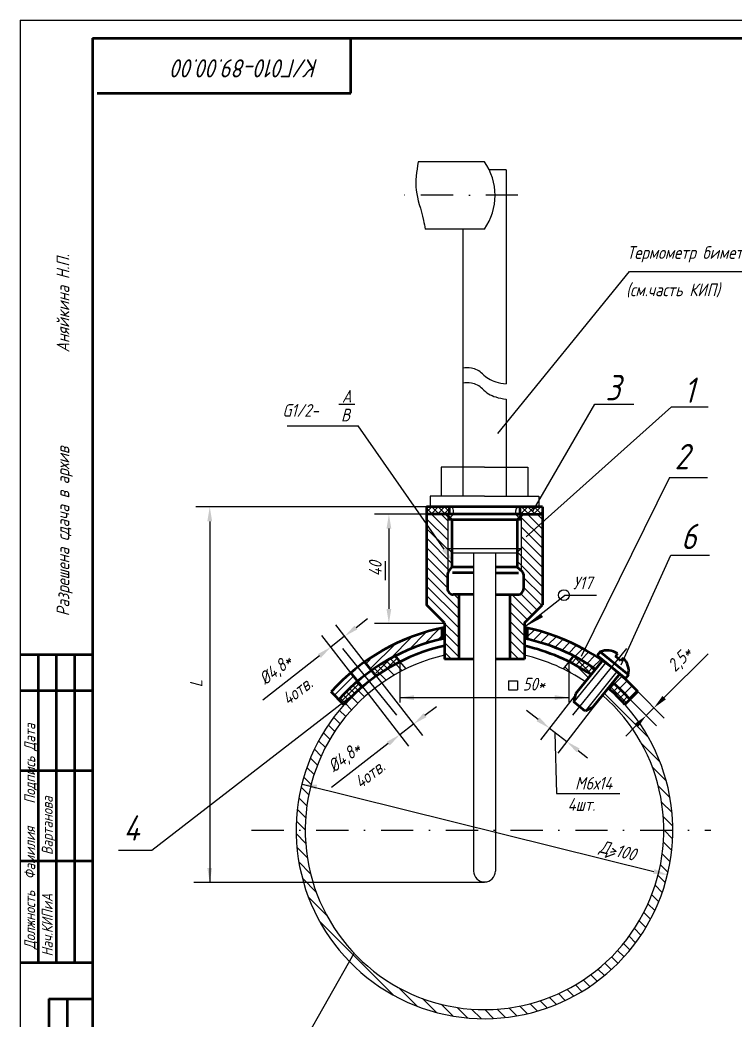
# Model space of a CAD drawing. Header units: inches. Extents: x 2286 to 3316, y 895 to 2213.
# Drawn here: x 2285.8 to 2483.5, y 1763.1 to 2039.2 of the extents above; entities that cross this region are included whole.
import ezdxf

# ---------------------------------------------------------------- set-up
doc = ezdxf.new("R2010")
doc.units = ezdxf.units.IN
doc.header["$LTSCALE"] = 0.7
doc.header["$MEASUREMENT"] = 0
doc.linetypes.add('DASHDOT', pattern=[25.4, 12.7, -6.35, 0, -6.35])
doc.styles.get("Standard").update_dxf_attribs({"font": 'romand.shx', "width": 0.8, "oblique": 15, "height": 3.5})
doc.dimstyles.get("Standard").update_dxf_attribs({"dimtxt": 3.5, "dimasz": 4, "dimexe": 4, "dimexo": 0, "dimgap": 2, "dimtad": 1, "dimdec": 0, "dimdsep": 46, "dimtxsty": 'Standard', "dimcen": 0.09, "dimadec": 0, "dimazin": 0, "dimtfac": 1, "dimtdec": 0, "dimtmove": 0, "dimatfit": 3, "dimfxl": 0, "dimtolj": 1, "dimtzin": 0, "dimlwd": 25, "dimlwe": 25, "dimarcsym": 0})

# ---------------------------------------------------------------- blocks, each defined once
blk = doc.blocks.new('*D203')
at = {"color": 0, "lineweight": 25}
for p, q in [((2385.743944376426, 1856.333159762004), (2396.942076029842, 1841.848822346925)), ((2381.945569931775, 1853.396560324884), (2393.143701585191, 1838.912222909805)), ((2397.660046376505, 1847.459929063189), (2400.82458490797, 1849.90649724799)), ((2394.495507845041, 1845.013360878389), (2390.69713340039, 1842.076761441269)), ((2387.532594868926, 1839.630193256469), (2371.882496847722, 1827.530788706016))]:
    blk.add_line(p, q, dxfattribs=at)
for points in [[(2397.252285012372, 1847.987352151767), (2398.067807740639, 1846.932505974612), (2394.495507845041, 1845.013360878389)], [(2387.124833504792, 1840.157616345047), (2387.940356233059, 1839.102770167892), (2390.69713340039, 1842.076761441269)]]:
    blk.add_solid(points, dxfattribs=at)
at = {"layer": 'DEFPOINTS', "color": 0, "lineweight": 25}
for p in [(2385.743944376426, 1856.333159762004), (2381.945569931775, 1853.396560324884), (2390.69713340039, 1842.076761441269)]:
    blk.add_point(p, dxfattribs=at)
at = {"color": 0, "lineweight": 25, "insert": (2375.627738237275, 1835.587673306379), "char_height": 3.5, "attachment_point": 5, "rotation": 37.708328530627}
blk.add_mtext('\\A1;%%C4,8*', dxfattribs=at)
blk = doc.blocks.new('*D204')
at = {"color": 0, "lineweight": 25}
for p, q in [((2463.691307193569, 1852.307213714374), (2475.793561688974, 1864.409468209787)), ((2456.382362133558, 1853.95930452489), (2463.691307193571, 1846.650359464882)), ((2454.258157347326, 1851.835099738656), (2461.567102407339, 1844.526154678648)), ((2458.738675282591, 1847.354581803393), (2460.862880068824, 1849.478786589627)), ((2455.910248157846, 1844.526154678646), (2453.081821033101, 1841.697727553899))]:
    blk.add_line(p, q, dxfattribs=at)
for points in [[(2463.219902672778, 1852.778618235165), (2464.16271171436, 1851.835809193583), (2460.862880068824, 1849.478786589627)], [(2455.438843637055, 1844.997559199437), (2456.381652678637, 1844.054750157855), (2458.738675282591, 1847.354581803393)]]:
    blk.add_solid(points, dxfattribs=at)
at = {"layer": 'DEFPOINTS', "color": 0, "lineweight": 25}
for p in [(2456.382362133558, 1853.95930452489), (2454.258157347326, 1851.835099738656), (2460.862880068824, 1849.478786589627)]:
    blk.add_point(p, dxfattribs=at)
at = {"color": 0, "lineweight": 25, "insert": (2468.269295313798, 1862.659907214298), "char_height": 3.5, "attachment_point": 5, "rotation": 45.000000000018396}
blk.add_mtext('\\A1;2,5*', dxfattribs=at)
blk = doc.blocks.new('*D209')
at = {"color": 0, "lineweight": 25}
for p, q in [((2398.085413636727, 1902.923407006441), (2383.694792066874, 1902.923407006441)), ((2387.694792066874, 1898.923407006441), (2387.694792066874, 1876.794256479658)), ((2403.085413636728, 1872.794256479658), (2383.694792066874, 1872.794256479658))]:
    blk.add_line(p, q, dxfattribs=at)
for points in [[(2387.028125400208, 1898.923407006441), (2388.361458733541, 1898.923407006441), (2387.694792066874, 1902.923407006441)], [(2387.028125400208, 1876.794256479658), (2388.361458733541, 1876.794256479658), (2387.694792066874, 1872.794256479658)]]:
    blk.add_solid(points, dxfattribs=at)
at = {"layer": 'DEFPOINTS', "color": 0, "lineweight": 25}
for p in [(2398.085413636727, 1902.923407006441), (2387.694792066874, 1872.794256479658), (2403.085413636728, 1872.794256479658)]:
    blk.add_point(p, dxfattribs=at)
at = {"color": 0, "lineweight": 25, "insert": (2383.944792066874, 1887.85883174305), "char_height": 3.5, "attachment_point": 5, "rotation": 90}
blk.add_mtext('\\A1;40', dxfattribs=at)

msp = doc.modelspace()

# ---------------------------------------------------------------- hatches: boundary and pattern name
at = {"lineweight": 25}
h = msp.add_hatch(dxfattribs=at)
h.set_pattern_fill('ANSI37', color=256, scale=10, angle=90, style=0)
h.set_pattern_definition([(135, (-3030.148582467356, 735.5417892666487), (-0.8838834764831844, -0.8838834764831843), []), (225, (-3030.148582467356, 735.5417892666487), (0.8838834764831843, -0.8838834764831844), [])])
h.paths.add_polyline_path([(2404.35234252852, 1904.923407006441), (2399.085413636728, 1904.923407006441), (2398.085413636727, 1904.923407006441), (2398.085413636726, 1902.923407006441), (2404.35234252852, 1902.923407006441)])
h.paths.add_polyline_path([(2430.085413636728, 1904.923407006442), (2423.818484744936, 1904.923407006441), (2423.818484744934, 1902.923407006441), (2424.685413636727, 1902.923407006441), (2430.085413636727, 1902.923407006441)])
h = msp.add_hatch(dxfattribs=at)
h.set_pattern_fill('ANSI31', color=256, scale=15, style=0)
h.set_pattern_definition([(45, (-3030.148582467356, 740.5417892666487), (-1.325825214724776, 1.325825214724777), [])])
h.paths.add_polyline_path([(2425.885413636727, 1871.514997119525), (2425.885413636728, 1868.444746279505, -0.09631567121730822), (2444.770755402378, 1860.184106312211), (2446.662855854041, 1862.522740021832, 0.1002964583545369)])
h.paths.add_polyline_path([(2451.39985500881, 1858.838433177936), (2449.511794843674, 1856.504793257235, -0.03085517048928728), (2454.258157347326, 1851.835099738656), (2456.382362133559, 1853.95930452489, 0.0306146875050525)])
edge = h.paths.add_edge_path()
edge.add_line((2380.978978518124, 1862.149817587338), (2383.131419516007, 1859.997376589455))
edge.add_arc((2414.085413636727, 1815.749774982425), 54.00000000000033, 102.62203335445457, 124.9752205465542, ccw=False)
edge.add_line((2402.285413636727, 1868.444746279505), (2402.285413636727, 1871.514997119525))
edge.add_arc((2414.085413636728, 1815.749774982426), 57.00000000000032, 101.9476297055013, 125.5078612842657)
edge = h.paths.add_edge_path()
edge.add_line((2379.293131443417, 1857.047439562655), (2377.164481642827, 1859.176089363245))
edge.add_arc((2414.085413636728, 1815.749774982425), 57.00000000000035, 130.3710962715822, 138.0169613098166)
edge.add_line((2371.714869698171, 1853.877678233861), (2373.839298211751, 1851.753249720282))
edge.add_arc((2414.085413636729, 1815.749774982427), 54.00000000000033, 130.1133261775906, 138.1847385367223, ccw=False)

# ---------------------------------------------------------------- linework, layer by layer
for p, q in [((2285.84978298645, 2039.22812590578), (2285.84978298645, 1619.22812590578)), ((2285.84978298645, 2039.22812590578), (2879.84978298645, 2039.22812590578)), ((2420.08541363673, 1997.933396654794), (2420.08541363673, 1943.228922357853)), ((2408.085413636729, 1981.576780836139), (2408.085413636728, 1943.228922357853)), ((2408.08541363673, 1981.576780836139), (2408.08541363673, 1938.835908465204)), ((2420.085413636728, 1981.576780836139), (2420.085413636728, 1938.835908465204)), ((2408.085413636728, 1939.061980469067), (2408.085413636727, 1907.920625575946)), ((2420.085413636728, 1934.668966576418), (2420.085413636728, 1907.920625575946)), ((2402.92888646289, 1893.236381818971), (2379.236678232153, 1927.251864019566)), ((2414.085413636728, 1915.920625575946), (2402.085413636728, 1915.920625575946)), ((2414.085413636728, 1915.920625575946), (2402.085413636728, 1915.920625575946)), ((2414.085413636728, 1915.920625575946), (2426.085413636728, 1915.920625575946)), ((2414.085413636728, 1907.920625575946), (2399.085413636728, 1907.920625575946)), ((2414.085413636728, 1907.920625575946), (2429.085413636728, 1907.920625575946)), ((2424.685413636727, 1904.923407006441), (2398.085413636728, 1904.923407006441)), ((2403.943919217207, 1902.852944876761), (2403.943919217207, 1899.716618635554)), ((2405.533325506512, 1902.631599119032), (2405.533325506512, 1903.923407006441)), ((2414.085413636728, 1902.923407006441), (2406.838951507048, 1902.923407006441)), ((2414.085413636728, 1902.923407006441), (2424.685413636727, 1902.92340700644)), ((2422.704244863361, 1902.857324387658), (2422.704244863362, 1903.923407006441)), ((2423.175951507048, 1904.923407006441), (2430.085413636728, 1904.923407006441)), ((2424.226908056249, 1902.852944876761), (2424.226908056249, 1899.716618635554)), ((2403.921432753284, 1901.349729194861), (2424.226908056248, 1901.349729194861)), ((2403.943919217207, 1899.716618635554), (2403.943919217207, 1888.260430133983)), ((2423.085413636731, 1901.323407006445), (2423.085413636731, 1899.716618635554)), ((2424.226908056249, 1899.716618635554), (2424.22690805625, 1888.260430133984)), ((2405.085413636728, 1894.604835664994), (2405.085413636728, 1890.945146136876)), ((2403.921432753284, 1893.474692122285), (2424.226908056248, 1893.474692122285)), ((2403.921432753284, 1893.474692122285), (2405.085413636728, 1892.315284608796)), ((2405.085413636729, 1892.27749366224), (2423.085413636729, 1892.27749366224)), ((2424.198116712812, 1893.474692122285), (2423.085413636728, 1892.370626333681)), ((2403.943919217207, 1888.260430133983), (2403.943919217207, 1886.694647675579)), ((2411.085413636729, 1888.260430133983), (2405.085413636728, 1888.260430133983)), ((2423.085413636725, 1888.260430133983), (2417.085413636728, 1888.260430133983)), ((2424.226908056249, 1888.260430133983), (2424.22690805625, 1887.414775688735)), ((2411.085413636729, 1880.760430133984), (2405.481253610999, 1880.760430133984)), ((2417.085413636727, 1880.760430133984), (2423.281253611, 1880.760430133984)), ((2425.035355517501, 1871.713859410979), (2436.20926860032, 1880.468888934985))]:
    msp.add_line(p, q)
at = {"lineweight": 50}
for p, q in [((2305.84978298645, 2034.22812590578), (2305.84978298645, 1624.22812590578)), ((2305.84978298645, 2034.22812590578), (2874.84978298645, 2034.22812590578)), ((2377.195737283268, 2019.054886429065), (2377.195737283268, 2034.054886429065)), ((2307.195737283268, 2019.054886429065), (2377.195737283268, 2019.054886429065)), ((2430.085413636728, 1904.923407006441), (2398.085413636727, 1904.923407006441)), ((2398.085413636727, 1904.923407006441), (2398.085413636727, 1899.716618635554)), ((2424.685413636727, 1902.923407006441), (2398.085413636728, 1902.923407006441)), ((2405.085413636726, 1901.323407006443), (2403.485413636728, 1902.923407006441)), ((2404.35234252852, 1904.923407006442), (2404.35234252852, 1902.923407006441)), ((2423.085413636731, 1901.323407006445), (2424.685413636728, 1902.923407006441)), ((2423.175951507048, 1902.923407006441), (2430.085413636728, 1902.923407006441)), ((2423.818484744935, 1904.923407006442), (2423.818484744935, 1902.923407006441)), ((2430.085413636728, 1904.923407006441), (2430.085413636728, 1899.716618635554)), ((2398.085413636727, 1899.716618635554), (2398.085413636729, 1877.919225449956)), ((2423.085413636731, 1901.323407006445), (2405.085413636726, 1901.323407006445)), ((2405.085413636726, 1901.323407006445), (2405.085413636727, 1899.716618635554)), ((2405.085413636728, 1899.716618635554), (2405.085413636728, 1888.260430133984)), ((2423.085413636728, 1901.349729194861), (2423.085413636727, 1899.716618635554)), ((2423.085413636727, 1899.716618635554), (2423.085413636728, 1894.608669025433)), ((2423.08541363673, 1899.716618635554), (2423.085413636727, 1888.260430133983)), ((2430.085413636728, 1899.716618635554), (2430.085413636728, 1877.919225449956)), ((2423.085413636728, 1894.608669025433), (2423.085413636728, 1890.945146136876)), ((2403.881253611, 1886.346216571611), (2403.881253611, 1882.360430133984)), ((2404.168106261066, 1887.053292568754), (2405.085413636727, 1888.284199445389)), ((2411.085413636729, 1888.260430133984), (2405.085413636728, 1888.260430133983)), ((2411.085413636728, 1886.760430133984), (2405.281253611, 1886.760430133984)), ((2423.085413636727, 1888.260430133984), (2417.085413636728, 1888.260430133984)), ((2417.085413636728, 1886.760430133984), (2423.481253610999, 1886.760430133984)), ((2424.58917298223, 1887.054153825515), (2423.071264740343, 1888.260430133984)), ((2424.881253611, 1886.346216571611), (2424.881253611, 1882.360430133984)), ((2411.085413636729, 1880.760430133984), (2405.481253610999, 1880.760430133984)), ((2407.085413636728, 1862.919225449957), (2407.085413636729, 1880.760430133984)), ((2417.085413636727, 1880.760430133984), (2423.281253611, 1880.760430133984)), ((2421.149413636728, 1862.919225449957), (2421.14941363673, 1880.760430133984)), ((2403.085413636728, 1872.919225449957), (2398.085413636728, 1877.919225449958)), ((2425.085413636728, 1872.919225449957), (2430.085413636728, 1877.919225449957)), ((2285.84978298645, 1864.249113378669), (2305.84978298645, 1864.249113378669)), ((2290.84978298645, 1864.249113378669), (2290.84978298645, 1779.249113378669)), ((2295.84978298645, 1864.249113378669), (2295.84978298645, 1779.249113378669)), ((2300.84978298645, 1864.249113378669), (2300.84978298645, 1779.249113378669)), ((2452.986532142448, 1857.619820172115), (2445.212329258387, 1863.909634916401)), ((2453.804208059205, 1858.630466547043), (2446.030005175145, 1864.920281291328)), ((2384.223422544273, 1858.262224591915), (2380.973512453374, 1862.161751811005)), ((2451.763795412108, 1862.468006935048), (2450.208954835296, 1863.725969883906)), ((2380.338799946837, 1855.300151854321), (2377.167554770625, 1859.188977526191)), ((2285.84978298645, 1854.249113378669), (2305.84978298645, 1854.249113378669)), ((2375.255783607213, 1850.336764324821), (2371.714869698171, 1853.877678233861)), ((2439.219392142055, 1853.32262850667), (2438.738849481604, 1851.138806455429)), ((2452.827663599106, 1850.404605990435), (2456.382362133559, 1853.95930452489)), ((2441.84853063523, 1848.622880557713), (2438.738849481604, 1851.138806455429)), ((2443.883913872492, 1849.548739660098), (2441.84853063523, 1848.622880557714)), ((2285.84978298645, 1832.249113378669), (2305.84978298645, 1832.249113378669)), ((2285.84978298645, 1807.249113378669), (2305.84978298645, 1807.249113378669)), ((2285.84978298645, 1779.249113378669), (2305.84978298645, 1779.249113378669)), ((2293.84978298645, 1769.249113378669), (2293.84978298645, 1624.22812590578)), ((2293.84978298645, 1769.249113378669), (2305.84978298645, 1769.249113378669)), ((2298.84978298645, 1769.249113378669), (2298.84978298645, 1624.22812590578))]:
    msp.add_line(p, q, dxfattribs=at)
at = {"lineweight": 25}
for p, q in [((2414.088237592399, 2000.13791651462), (2395.783095237221, 2000.13791651462)), ((2420.08541363673, 1997.933396654794), (2415.389176469249, 1997.933396654794)), ((2414.093734566157, 1981.576780836139), (2397.670284263599, 1981.576780836139)), ((2417.739499879577, 1925.141718249359), (2454.135228856258, 1969.895478983199)), ((2454.135228856258, 1969.895478983199), (2516.151618648202, 1969.895478983199)), ((2373.906215295237, 1933.24207352521), (2378.254211214086, 1933.24207352521)), ((2427.408366560159, 1903.754541966433), (2444.548779735165, 1933.223969855437)), ((2444.548779735165, 1933.223969855437), (2455.313777233177, 1933.223969855437)), ((2425.568463688747, 1896.633417972278), (2465.683706818591, 1932.560144666601)), ((2465.683706818591, 1932.560144666601), (2475.811809293851, 1932.560144666601)), ((2359.58142799851, 1927.251864019566), (2379.236678232153, 1927.251864019566)), ((2465.117256245323, 1913.031598539234), (2440.791218952439, 1863.6180048797)), ((2465.117256245323, 1913.031598539234), (2475.618135307386, 1913.031598539234)), ((2398.085413636727, 1904.923407006441), (2334.353564770749, 1904.923407006442)), ((2403.943919217206, 1898.452255193675), (2399.47276740444, 1902.923407006441)), ((2403.943919217206, 1901.103905623124), (2402.124417833889, 1902.923407006441)), ((2403.943919217207, 1901.349729194861), (2405.533325506512, 1902.923407006441)), ((2424.226908056249, 1901.349729194861), (2422.637501766944, 1902.923407006441)), ((2430.085413636728, 1898.827265068649), (2425.989271698936, 1902.923407006441)), ((2430.085413636729, 1901.478915498097), (2428.640922128385, 1902.923407006441)), ((2338.232515361484, 1900.923407006441), (2338.232515361485, 1801.308187099696)), ((2403.943919217206, 1895.800604764225), (2398.085413636727, 1901.659110344704)), ((2430.085413636727, 1896.175614639199), (2424.226908056247, 1902.034120219679)), ((2403.943919217206, 1893.148954334776), (2398.085413636726, 1899.007459915255)), ((2430.085413636727, 1893.52396420975), (2424.226908056249, 1899.382469790228)), ((2405.085413636728, 1889.355809485804), (2398.085413636726, 1896.355809485806)), ((2430.01445601316, 1890.943271403867), (2424.226908056249, 1896.730819360778)), ((2424.22690805625, 1895.445618548881), (2424.22690805625, 1887.414775688733)), ((2404.455198085049, 1887.334374608034), (2398.085413636727, 1893.704159056355)), ((2430.085413636727, 1885.569012921401), (2423.184993421488, 1892.46943313664)), ((2427.362805583711, 1890.943271403867), (2424.226908056249, 1894.079168931329)), ((2424.711155154261, 1890.943271403867), (2424.22690805625, 1891.427518501878)), ((2451.786874545442, 1861.37201181673), (2465.493579179411, 1891.63983064847)), ((2465.493579179411, 1891.63983064847), (2476.207046080128, 1891.63983064847)), ((2386.621003513226, 1889.949901621158), (2386.621003513226, 1884.668738298423)), ((2403.881253610999, 1885.256668652634), (2398.085413636727, 1891.052508626906)), ((2430.085413636727, 1882.917362491953), (2423.085413636727, 1889.917362491952)), ((2430.085413636727, 1888.220663350851), (2427.362805583711, 1890.943271403867)), ((2430.085413636727, 1890.872313780301), (2430.01445601316, 1890.943271403867)), ((2403.881253610999, 1882.605018223184), (2398.085413636727, 1888.400858197456)), ((2407.085413636729, 1876.749207768005), (2398.085413636727, 1885.749207768007)), ((2407.085413636729, 1874.097557338555), (2398.085413636727, 1883.097557338557)), ((2430.085413636727, 1880.265712062503), (2424.881253610999, 1885.46987208823)), ((2407.085413636729, 1871.445906909106), (2398.085413636727, 1880.445906909108)), ((2407.085413636729, 1879.400858197454), (2405.725841700199, 1880.760430133984)), ((2427.281181298826, 1875.114993112055), (2421.635744276897, 1880.760430133984)), ((2428.607006513551, 1876.440818326779), (2424.076035155384, 1880.971789684946)), ((2429.932831728275, 1877.766643541504), (2424.881253610999, 1882.818221658781)), ((2444.989694590793, 1880.468888934985), (2436.20926860032, 1880.468888934985)), ((2425.955356084101, 1873.78916789733), (2421.149413636729, 1878.595110344702)), ((2425.085413636727, 1872.007459915255), (2421.149413636729, 1875.943459915253)), ((2380.981788031158, 1862.151822046821), (2373.006194374454, 1872.384960448398)), ((2378.620066639292, 1871.688944504548), (2381.775010743635, 1874.147872665041)), ((2407.085413636729, 1868.794256479657), (2403.085413636727, 1872.794256479659)), ((2425.085413636727, 1869.355809485805), (2421.149413636729, 1873.291809485803)), ((2377.172503868218, 1859.182908560626), (2369.196910211514, 1869.416046962204)), ((2407.085413636729, 1866.142606050207), (2403.085413636727, 1870.142606050209)), ((2425.085413636727, 1866.704159056355), (2421.149413636727, 1870.640159056355)), ((2375.465122534947, 1869.230016344055), (2371.655838372007, 1866.26110285786)), ((2402.285413636726, 1868.29095562076), (2402.159888863694, 1868.416480393793)), ((2407.00481673786, 1863.571552519626), (2403.085413636727, 1867.490955620759)), ((2425.085413636727, 1864.052508626906), (2421.149413636727, 1867.988508626906)), ((2368.500894267663, 1863.802174697367), (2352.89824509987, 1851.641644384277)), ((2405.005493378079, 1862.919225449957), (2403.085413636727, 1864.839305191309)), ((2423.567046384227, 1862.919225449956), (2421.149413636727, 1865.336858197457)), ((2443.626440203538, 1858.769734207344), (2438.461040500873, 1863.935133910007)), ((2388.032790678943, 1863.049466704671), (2384.056060039868, 1859.072736065595)), ((2386.192076366837, 1859.635555549121), (2384.74451649766, 1861.083115418297)), ((2387.284379024057, 1860.311019844867), (2385.828694274711, 1861.766704594213)), ((2389.958317608695, 1863.207226681455), (2386.714133282157, 1859.963042354917)), ((2388.399937833223, 1860.963227988667), (2386.935116025406, 1862.428049796483)), ((2389.539212062702, 1861.591720712154), (2388.064186731734, 1863.066746043122)), ((2390.702722126343, 1862.19597760148), (2389.216364064871, 1863.682335662953)), ((2391.390403112535, 1859.740529662321), (2389.539212062702, 1861.591720712154)), ((2390.702722126343, 1862.195977601479), (2390.702722126343, 1850.976905706003)), ((2437.41567251876, 1862.222337000215), (2437.41567251876, 1851.032894755789)), ((2439.593762169907, 1863.34519655961), (2438.113807501963, 1861.865241891665)), ((2440.73311651356, 1862.716783950297), (2439.263862549218, 1861.247529985955)), ((2442.835846296515, 1857.7925611614), (2439.528127255377, 1861.100280202538)), ((2441.849623804486, 1862.065524288256), (2440.389977102983, 1860.605877586752)), ((2442.943712078075, 1861.391845608879), (2441.492637139383, 1859.940770670186)), ((2444.41703411056, 1859.746907253288), (2442.48570826285, 1861.678233100997)), ((2383.398751455438, 1860.183194434132), (2383.172176563385, 1859.956619542078)), ((2385.122626781444, 1858.937238181546), (2383.682226412775, 1860.377638550215)), ((2386.926194421678, 1857.133670541312), (2385.122626781445, 1858.937238181546)), ((2389.10892807426, 1858.486470794664), (2387.284379024057, 1860.311019844867)), ((2438.007250675664, 1859.085622876317), (2436.277417849686, 1860.815455702295)), ((2444.015758963871, 1860.696125541709), (2442.572270330247, 1859.252636908085)), ((2379.560303530861, 1856.344746509556), (2374.40405247667, 1851.188495455364)), ((2379.16942700149, 1854.283836243703), (2377.753562339227, 1855.699700905966)), ((2380.107526177415, 1855.113504020745), (2378.689646110387, 1856.531384087772)), ((2420.688581391553, 1856.929804470883), (2423.188581391554, 1856.929804470883)), ((2420.688581391554, 1856.929804470883), (2420.688581391553, 1854.429804470883)), ((2423.188581391554, 1856.929804470883), (2423.188581391554, 1854.429804470883)), ((2441.931427289562, 1856.674700439245), (2429.588312303049, 1840.708888468122)), ((2450.000776021187, 1856.074540881226), (2448.584108046151, 1854.657872906191)), ((2453.293499486259, 1850.870441877588), (2448.683240367232, 1855.480700996615)), ((2454.177382962742, 1851.754325354072), (2449.473834274255, 1856.457874042559)), ((2377.381348139488, 1852.746644487478), (2322.253717329406, 1810.141543304881)), ((2376.48290385102, 1851.667058535274), (2375.068332571995, 1853.081629814299)), ((2377.357154536134, 1852.560574803126), (2375.942940115943, 1853.974789223317)), ((2378.25265553068, 1853.432840761546), (2376.838010703004, 1854.847485589223)), ((2380.939445814573, 1852.51381743062), (2379.16942700149, 1854.283836243703)), ((2380.350897437885, 1855.367573463612), (2380.028317726012, 1855.044993751739)), ((2420.688581391553, 1854.429804470883), (2423.188581391554, 1854.429804470883)), ((2446.679450755894, 1853.004019630177), (2434.336335769382, 1837.038207659054)), ((2459.435918856841, 1841.192488601074), (2447.102052553187, 1853.526354904728)), ((2450.925510427216, 1855.231508334288), (2449.51041741882, 1853.816415325893)), ((2451.829745023902, 1854.367975978008), (2450.4154353013, 1852.953666255407)), ((2452.713512591369, 1853.483976592509), (2451.299198410097, 1852.069662411237)), ((2375.629920195077, 1850.752275238252), (2374.214202999603, 1852.167992433725)), ((2377.399737855587, 1848.982457577741), (2375.629920195077, 1850.752275238251)), ((2379.124922658852, 1850.792806680408), (2377.357154536135, 1852.560574803126)), ((2390.702722126343, 1852.312221719671), (2437.415672518759, 1852.312221719671)), ((2453.576812943118, 1852.579509991292), (2452.161706536335, 1851.164403584508)), ((2375.76421909956, 1847.082442427834), (2373.988006478968, 1848.858655048426)), ((2428.870259611085, 1846.319984647263), (2425.705685175533, 1848.766506390851)), ((2372.767032840215, 1843.008560875314), (2370.964316017333, 1844.811277698196)), ((2374.219394422284, 1845.091733199178), (2372.432298583706, 1846.878829037757)), ((2371.40971674883, 1840.830343060766), (2369.586268587056, 1842.653791222539)), ((2432.034834046637, 1843.873462903674), (2436.78285751297, 1840.202782094605)), ((2433.490472779327, 1842.630318826789), (2433.954103406117, 1825.831951135346)), ((2370.150953232796, 1838.553572670867), (2368.301141731303, 1840.403384172361)), ((2462.583719925658, 1834.509153626324), (2457.421261530618, 1839.671612021364)), ((2368.995336129846, 1836.173655867885), (2367.112819283806, 1838.056172713926)), ((2439.947431948522, 1837.756260351017), (2442.569782001939, 1835.728930434896)), ((2367.948777759319, 1833.684680332479), (2366.026256325074, 1835.607201766724)), ((2367.018840597444, 1831.079083588421), (2365.047721867952, 1833.050202317914)), ((2464.300558647876, 1829.256780998174), (2460.43775780155, 1833.119581844498)), ((2363.777795155551, 1828.437089802428), (2460.835355831427, 1804.357432087893)), ((2366.215218404926, 1828.347171875007), (2364.185142654667, 1830.377247625265)), ((2465.306731565905, 1824.715074174213), (2462.053782473572, 1827.968023266545)), ((2365.550450458673, 1825.476405915327), (2363.448598937903, 1827.578257436098)), ((2433.954103406117, 1825.831951135346), (2451.456412877955, 1825.831951135346)), ((2365.041016553769, 1822.450305914299), (2362.851058006694, 1824.640264461373)), ((2465.855862849967, 1820.630408984217), (2462.972781346049, 1823.513490488136)), ((2364.709088207044, 1819.246700355091), (2362.409496692938, 1821.546291869196)), ((2364.585486604677, 1815.834768051523), (2362.146694841218, 1818.273559814983)), ((2466.07318249887, 1816.877555429382), (2463.442521733247, 1819.508216195004)), ((2364.71504947517, 1812.169671275099), (2362.094263333936, 1814.790457416332)), ((2463.665429039893, 1815.749774982426), (2463.585348860572, 1815.829855161746)), ((2466.03155357682, 1813.383650445498), (2463.665429039893, 1815.749774982426)), ((2465.777785722901, 1810.101884393484), (2463.472430714999, 1812.407239401386)), ((2322.253717329406, 1810.141543304881), (2313.031646273635, 1810.141543304881)), ((2365.167357710121, 1808.181829134214), (2362.298137418066, 1811.051049426269)), ((2447.44052507221, 1808.328997228112), (2450.122270356003, 1809.274962832236)), ((2465.344009543682, 1807.000126666771), (2463.149460310616, 1809.194675899837)), ((2366.061350327975, 1803.752302610429), (2362.829556631299, 1806.984096307105)), ((2464.753336883319, 1804.055265421202), (2462.647767616274, 1806.160834688247)), ((2464.02296878509, 1801.250099613497), (2461.989849533378, 1803.283218865209)), ((2414.085413636729, 1801.308187099696), (2333.80035871898, 1801.308187099696)), ((2367.635487416926, 1798.642631615544), (2363.810264926553, 1802.467854105917)), ((2463.166030908418, 1798.571503584236), (2461.192405964755, 1800.545128527899)), ((2462.192719671939, 1796.009280914784), (2460.2681320303, 1797.933868556423)), ((2369.088901834046, 1793.653683292492), (2365.484357188146, 1797.258227938392)), ((2461.111049885928, 1793.555416794861), (2459.226836194551, 1795.439630486238)), ((2370.550586516488, 1792.19199861005), (2369.088901834046, 1793.653683292492)), ((2459.927359366456, 1791.203573408401), (2458.076168316624, 1793.054764458233)), ((2377.838597273602, 1781.368453947003), (2368.528466831034, 1790.678584389571)), ((2458.646658499169, 1788.948740369755), (2456.822109448966, 1790.773289419958)), ((2455.809038698319, 1784.71529235874), (2454.021321321413, 1786.503009735645)), ((2457.272876835848, 1786.786988127142), (2455.469309195614, 1788.590555767376)), ((2454.25738795619, 1782.731409194936), (2452.480768579657, 1784.508028571469)), ((2362.738180403716, 1754.704823073686), (2378.100178478393, 1781.830342168238)), ((2389.014223043871, 1770.192828176734), (2377.838597273602, 1781.368453947003)), ((2452.619474898005, 1780.833788347188), (2450.849456084922, 1782.603807160271)), ((2449.087913892554, 1777.294281540774), (2447.318096232043, 1779.064099201285)), ((2450.896213457429, 1779.021515881832), (2449.128445334711, 1780.78928400455)), ((2445.214467692058, 1774.096659929404), (2443.42737185348, 1775.883755767983)), ((2447.194293702729, 1775.652367824666), (2445.418081082136, 1777.428580445258)), ((2440.989429876841, 1771.250629932755), (2439.165981715068, 1773.074078094528)), ((2443.146916352497, 1772.628677363032), (2441.344199529616, 1774.431394185913)), ((2395.593866592694, 1767.148718533843), (2390.527637264353, 1772.214947862185)), ((2436.391811368227, 1768.777180629504), (2434.509294522186, 1770.659697475545)), ((2438.739022826663, 1769.965503077001), (2436.88921132517, 1771.815314578495)), ((2400.803492760219, 1765.474626272252), (2396.978270269847, 1769.299848762625)), ((2405.319734961407, 1764.493917976997), (2402.087941264732, 1767.725711673672)), ((2425.913896090399, 1765.112960283601), (2423.812044569629, 1767.214811804371)), ((2428.712886279566, 1765.849504000366), (2426.682810529308, 1767.879579750625)), ((2431.385840972216, 1766.71208321365), (2429.414722242722, 1768.683201943143)), ((2433.942840421025, 1767.690617670773), (2432.020318986781, 1769.613139105017)), ((2409.386688080571, 1763.962498763765), (2406.517467788516, 1766.83171905582)), ((2413.126096070633, 1763.758624679635), (2410.5053099294, 1766.379410820869)), ((2416.609198469285, 1763.811056186917), (2414.170406705825, 1766.249847950377)), ((2419.881930523497, 1764.073858038637), (2417.582339009392, 1766.373449552743)), ((2422.975903115675, 1764.515419352393), (2420.785944568601, 1766.705377899467))]:
    msp.add_line(p, q, dxfattribs=at)
at = {"linetype": 'DASHDOT'}
msp.add_line((2423.302748419896, 1990.904207097713), (2389.415044055657, 1990.904207097713), dxfattribs=at)
at = {"linetype": 'Continuous'}
for p, q in [((2402.085413636728, 1915.920625575946), (2402.085413636728, 1907.920625575946)), ((2426.085413636728, 1915.920625575946), (2426.085413636728, 1907.920625575946)), ((2399.085413636728, 1907.920625575946), (2399.085413636728, 1904.920625575946)), ((2429.085413636728, 1907.920625575946), (2429.085413636728, 1904.920625575946)), ((2411.085413636727, 1892.27749366224), (2411.085413636728, 1888.260430133983)), ((2417.085413636727, 1892.27749366224), (2417.085413636728, 1888.260430133983)), ((2411.085413636728, 1888.260430133983), (2411.08541363673, 1804.479994902662)), ((2417.085413636728, 1888.260430133983), (2417.085413636728, 1804.479994902662)), ((2374.913097839697, 1865.904379397265), (2389.818093749791, 1847.48182374148)), ((2453.257729433759, 1865.904379397265), (2438.352733523665, 1847.48182374148)), ((2381.0163504353, 1862.176459755086), (2385.743944376425, 1856.333159762004)), ((2390.755154754695, 1862.222337000215), (2392.366600105392, 1860.230592632184)), ((2447.544590123604, 1862.022690493117), (2438.738849481604, 1851.138806455429)), ((2377.226780102137, 1859.228978447562), (2381.945569931775, 1853.396560324885)), ((2450.65427127723, 1859.506764595401), (2441.84853063523, 1848.622880557714))]:
    msp.add_line(p, q, dxfattribs=at)
at = {"color": 0}
for p, q in [((2423.381253611, 1880.686844439016), (2423.46548084186, 1880.771071669877)), ((2407.085413636728, 1869.445586275115), (2407.103413636728, 1869.463586275115))]:
    msp.add_line(p, q, dxfattribs=at)
at = {"linetype": 'Continuous', "lineweight": 50}
for p, q in [((2403.085413636728, 1872.919225449956), (2403.085413636728, 1862.919225449958)), ((2425.085413636728, 1872.919225449957), (2425.085413636728, 1862.919225449956)), ((2402.285413636727, 1871.514997119525), (2402.285413636727, 1868.444746279505)), ((2425.885413636727, 1871.514997119525), (2425.885413636728, 1868.444746279505)), ((2389.468687387813, 1863.812409000818), (2390.755154754695, 1862.222337000215)), ((2438.702139885643, 1863.812409000818), (2437.41567251876, 1862.222337000215)), ((2446.030005175146, 1864.920281291328), (2445.212329258387, 1863.909634916401)), ((2450.825108209711, 1864.487534657295), (2450.208954835296, 1863.725969883906)), ((2446.767169835198, 1862.651671967545), (2439.219392142055, 1853.32262850667)), ((2452.379948786524, 1863.229571708439), (2451.763795412108, 1862.468006935048)), ((2451.431691565636, 1858.877783120973), (2443.883913872491, 1849.548739660097)), ((2453.804208059205, 1858.630466547043), (2452.986532142449, 1857.619820172115))]:
    msp.add_line(p, q, dxfattribs=at)
at = {"color": 0, "linetype": 'ByBlock', "lineweight": 50}
for p, q in [((2411.085413636728, 1862.919225449957), (2403.085413636728, 1862.919225449958)), ((2425.085413636728, 1862.919225449957), (2417.085413636727, 1862.919225449957))]:
    msp.add_line(p, q, dxfattribs=at)
at = {"linetype": 'Continuous', "lineweight": 25}
msp.add_line((2437.41567251876, 1862.222337000215), (2435.804227168065, 1860.230592632184), dxfattribs=at)
at = {"linetype": 'DASHDOT', "lineweight": 25}
msp.add_line((2349.765440511145, 1815.749774982426), (2476.556175617809, 1815.749774982426), dxfattribs=at)
msp.add_lwpolyline([(2425.035355517502, 1871.71385941098, 0, 1, 0), (2429.965719218264, 1874.954463332813, 1, 1, 0)], format="xyseb")
msp.add_circle((2436.034305980006, 1880.581135727381), 1.499999999999773)
at = {"lineweight": 25}
for centre, radius, start, end in [((2400.873434805394, 1990.85343423104), 16.1503134326721, 324.8913907422366, 35.10860925777405), ((2414.085413636728, 1815.749774982426), 52, 102.2125252688812, 48.92325900969092), ((2414.085413636728, 1815.749774982426), 52, 55.53945149272747, 77.78747473111876), ((2414.085413636728, 1815.749774982426), 49.5, 102.8395884069267, 48.81706004964764), ((2414.085413636728, 1815.749774982426), 49.5, 55.76796456895855, 77.16041159307335)]:
    msp.add_arc(centre, radius, start, end, dxfattribs=at)
for centre, radius, start, end in [((2409.23999246669, 1936.068130897544), 7.25327419946554, 80.11305208077827, 99.1593248522735), ((2409.516990283575, 1937.657394304337), 5.640051968422544, 44.86605917684327, 80.11305208077827), ((2419.826076343817, 1947.918393416764), 8.905234490863847, 224.8660591768433, 252.750738063345), ((2409.23999246669, 1931.901189008758), 7.25327419946554, 80.11305208077827, 99.1593248522735), ((2409.516990283575, 1933.490452415551), 5.640051968422544, 44.86605917684327, 80.11305208077827), ((2421.392501045993, 1952.963334854785), 14.18776423149482, 252.750738063345, 264.7139706565069), ((2419.826076343817, 1943.751451527978), 8.905234490863847, 224.8660591768433, 252.750738063345), ((2421.392501045993, 1948.796392966), 14.18776423149482, 252.750738063345, 264.7139706565069), ((2404.533325506512, 1903.923407006441), 1, 0, 90), ((2423.704244863362, 1903.923407006441), 1, 90, 180), ((2414.085413636728, 1804.479994902662), 3, 180, 0)]:
    msp.add_arc(centre, radius, start, end)
at = {"lineweight": 50}
for centre, radius, start, end in [((2404.881253611, 1886.346216571611), 1.000000000000008, 135.0000000000092, 180.000000000013), ((2423.881253611, 1886.346216571611), 1.000000000000008, 359.999999999987, 44.99999999999079), ((2405.481253610998, 1882.360430133984), 1.599999999998545, 180, 270.0000000000521), ((2423.281253611, 1882.360430133984), 1.599999999999454, 269.9999999999479, 359.999999999974), ((2414.085413636728, 1815.749774982426), 57, 101.1268883361842, 138.0169613098244), ((2414.085413636728, 1815.749774982426), 57, 42.09351416052247, 78.87311166381582), ((2414.085413636728, 1815.749774982426), 54, 101.7536256168591, 138.1847385367265), ((2414.085413636728, 1815.749774982426), 52, 102.2125252688812, 138.1847385367265), ((2414.085413636728, 1815.749774982426), 54, 55.37192116549343, 78.24637438314092), ((2414.085413636728, 1815.749774982426), 52, 55.53945149272747, 77.78747473111876), ((2448.043760449152, 1860.332525074295), 4.999999999999999, 56.20179703294602, 113.6378750179498), ((2448.897138002826, 1859.642089437408), 4.999999999999999, 348.4120900232399, 45.84816800828716), ((2414.085413636728, 1815.749774982426), 54, 41.9318922893512, 49.00113363557649), ((2414.085413636728, 1815.749774982426), 52, 41.81526146327344, 48.92325900969092)]:
    msp.add_arc(centre, radius, start, end, dxfattribs=at)
at = {"lineweight": 25}
msp.add_open_spline([(2395.783095237221, 2000.13791651462), (2395.309006377689, 1997.438717448664), (2394.568081390297, 1991.877211559058), (2396.803863472016, 1986.618715109438), (2397.575332620514, 1982.376963957186), (2397.670284263598, 1981.576780836139)], degree=3, knots=[1.868310434198182, 1.868310434198182, 1.868310434198182, 1.868310434198182, 9.779871725404236, 18.40348836361537, 20.41494730817242, 20.41494730817242, 20.41494730817242, 20.41494730817242], dxfattribs=at)
for points in [[(2337.565848694817, 1900.923407006441), (2338.899182028151, 1900.923407006441), (2338.232515361484, 1904.923407006441)], [(2378.21024527921, 1872.214768521938), (2379.029887999373, 1871.163120487157), (2375.465122534947, 1869.230016344055)], [(2368.09107290758, 1864.327998714758), (2368.910715627745, 1863.276350679977), (2371.655838372007, 1866.26110285786)], [(2394.654196862588, 1852.978888386338), (2394.654196862588, 1851.645555053004), (2390.654196862588, 1852.312221719671)], [(2433.500828659356, 1852.978888386338), (2433.500828659356, 1851.645555053004), (2437.500828659356, 1852.312221719671)], [(2429.278013235017, 1846.847413719855), (2428.462505987154, 1845.792555574671), (2432.034834046637, 1843.873462903674)], [(2440.355185572454, 1838.283689423609), (2439.539678324591, 1837.228831278425), (2436.78285751297, 1840.202782094605)], [(2367.880232566931, 1828.297684999653), (2367.603976624134, 1826.993284588795), (2363.828903362959, 1828.474252622618)], [(2337.565848694817, 1805.308187099696), (2338.899182028151, 1805.308187099696), (2338.232515361484, 1801.308187099696)], [(2460.995886882856, 1805.004482492399), (2460.674824779996, 1803.710381683387), (2464.717658258462, 1803.394245779312)]]:
    msp.add_solid(points, dxfattribs=at)
msp.add_solid([(2403.475935876244, 1893.617408568417), (2402.381837049536, 1892.855355069526), (2405.215046959561, 1889.954085338843)])
at = {"layer": 'DEFPOINTS', "color": 0, "linetype": 'ByBlock'}
for p in [(2403.830449950531, 1905.878769872103), (2398.085413636728, 1902.923407006441), (2398.085413636728, 1902.923407006441), (2398.085413636728, 1902.919225449957), (2421.334058232263, 1902.694407006441), (2424.599951507048, 1897.182407006441), (2403.614951507048, 1890.937407006441), (2403.614951507048, 1889.76425426939), (2403.91079148132, 1888.531430133984), (2403.91079148132, 1888.531430133984), (2405.880803301385, 1886.531430133984), (2424.91079148132, 1888.531430133984), (2405.481253610999, 1880.760430133984), (2405.481253610999, 1880.760430133984), (2423.281253611, 1880.760430133984), (2407.103413636728, 1874.648407006441)]:
    msp.add_point(p, dxfattribs=at)

# ---------------------------------------------------------------- texts
at = {"lineweight": 35, "insert": (2368.279239392152, 2023.39677577558), "char_height": 5, "width": 116.2188114397632, "attachment_point": 1, "rotation": 180}
msp.add_mtext('К/Г010-89.00.00 ', dxfattribs=at)
at = {"lineweight": 25, "attachment_point": 1, "rotation": 90}
for s, insert, char_height, width in [('Разрешена сдача в архив              Аняйкина Н.П.', (2295.957476279506, 1874.76498588546), 3.5, 273.9552488966146), ('Должность  Фамилия    Подпись Дата', (2287.048032253534, 1782.898978577005), 3, 85.2134445694287), ('Вартанова', (2291.873922356507, 1808.890611577198), 3, 62.23826053847733), ('Нач.КИПиА', (2291.874069528637, 1780.922108979359), 3, 66.64750203672884)]:
    msp.add_mtext(s, dxfattribs=dict(at, insert=insert, char_height=char_height, width=width))
at = {"lineweight": 25, "attachment_point": 1}
for s, insert, char_height, width in [('Термометр биметаллический', (2453.416877868143, 1976.835903228907), 3.5, 79.01703541014285), ('(см.часть КИП)', (2453.17744392713, 1966.544927135039), 3.5, 70.15753710698846), ('3', (2447.473285880546, 1941.321195327079), 7, 31.69392281631372), ('1', (2469.122650443713, 1940.630800130921), 7, 31.69392281631372), ('А', (2374.729019264318, 1937.189923069955), 3.5, 15.41418452334619), ('G1/2-', (2358.282686595869, 1933.293430674555), 3.5, 25.26918235175981), ('В', (2374.482559100286, 1932.017239955478), 3.5, 15.41418452334619), ('2', (2466.578568450366, 1922.303492219617), 7, 31.69392281631372), ('6', (2468.349329612107, 1900.272816392146), 7, 31.69392281631372), ('У17', (2438.561596549547, 1885.709360418568), 3.5, 15.41418452334619), ('4шт.', (2437.03998756528, 1824.581048466371), 3.5, 17.93661435558533), ('4', (2314.406036782957, 1819.864591931852), 7, 31.69392281631372)]:
    msp.add_mtext(s, dxfattribs=dict(at, insert=insert, char_height=char_height, width=width))
at = {"lineweight": 25, "char_height": 3.5, "attachment_point": 5}
for s, insert, rotation in [('\\A1;%%C4,8*', (2356.611941801091, 1859.713117567093), 37.93245242806822), ('\\A1;L', (2334.482515361484, 1856.201700954553), 90), ('4отв.', (2362.365661086556, 1854.157231444984), 37.93245242806822), ('4отв.', (2382.373356354145, 1831.179196339888), 37.93245242806822), ('Д>100', (2450.817910905243, 1809.800147264335), 346.0664402526004)]:
    msp.add_mtext(s, dxfattribs=dict(at, insert=insert, rotation=rotation))
for s, insert in [('50*', (2427.729256646098, 1856.029339761559)), ('\\A1;М6х14', (2444.214321156297, 1828.701803902308))]:
    msp.add_mtext(s, dxfattribs=dict(at, insert=insert))

# ---------------------------------------------------------------- dimensions: what is measured, and where the dimension line sits
at = {"lineweight": 25}
dim = msp.add_linear_dim(base=(2387.694792066874, 1872.794256479658), p1=(2398.085413636727, 1902.923407006441), p2=(2403.085413636728, 1872.794256479658), angle=90, text='40', dimstyle='Standard', dxfattribs=at)
dim.commit()
dim.dimension.update_dxf_attribs({"geometry": '*D209', "text_midpoint": (2383.944792066874, 1887.85883174305)})
for p1, p2, distance, text, picture, middle in [((2454.258157347326, 1851.835099738656), (2456.382362133558, 1853.95930452489), -6.336409230506815, '2,5*', '*D204', (2468.269295313798, 1862.659907214298)), ((2385.743944376425, 1856.333159762004), (2381.945569931774, 1853.396560324884), 14.308309121301043, '%%C4,8*', '*D203', (2375.627738237275, 1835.587673306379))]:
    dim = msp.add_aligned_dim(p1=p1, p2=p2, distance=distance, text=text, dimstyle='Standard', dxfattribs=at)
    dim.commit()
    dim.dimension.update_dxf_attribs({"geometry": picture, "text_midpoint": middle})

doc.saveas('drawing.dxf')
